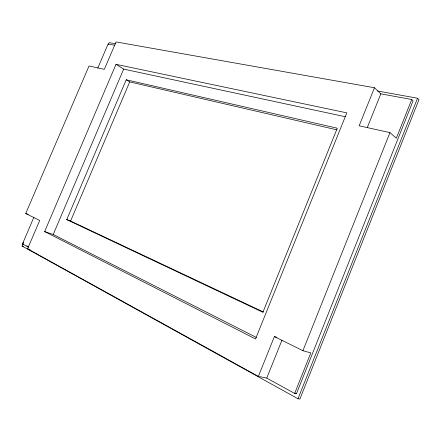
<?xml version="1.0" encoding="UTF-8"?>
<svg xmlns="http://www.w3.org/2000/svg" width="441" height="441" viewBox="0 0 441 441"><rect width="100%" height="100%" fill="white"/><g stroke="black" fill="none" stroke-linecap="round" stroke-linejoin="round"><path stroke-width="0.66" d="M294.665 393.438L310.817 352.888L302.923 350.711L274.379 336.588L258.371 376.393L27.59 248.801L39.712 220.45L25.716 213.521L89.038 65.979L104.324 69.364L116.06 41.923L374.453 87.748L380.826 93.85L411.745 99.501L413.074 100.851L296.446 393.769L294.665 393.438L266.739 378.097L258.371 376.393M411.745 99.501L396.321 138.231L389.965 132.62L359.156 125.795L374.453 87.748M23.671 242.252L22.05 246.045L297.989 398.747L417.55 98.227L377.562 91.017M302.923 350.711L389.965 132.62M266.739 378.097L281.959 340.176M367.314 127.521L380.826 93.85M44.64 231.569L255.532 338.947L346.824 112.857L116.011 64.325L44.64 231.569L53.223 234.491L123.656 69.105L345.452 116.76M66.751 219.612L126.214 79.777L337.288 128.215L262.913 312.278L66.751 219.612L70.604 221.024L263.47 312.013M70.604 221.024L129.704 81.905L337.029 129.886M28.478 247.208L22.48 243.912L33.935 217.159M97.797 68.046L108.078 44.045L114.82 45.274M108.343 44.535L109.153 42.639L115.933 43.863M297.989 398.747L299.891 399.077L418.95 99.683L417.55 98.227M274.379 336.588L276.871 337.304M27.59 248.801L30.071 249.567M22.05 246.045L23.566 246.519M22.48 243.912L23.742 244.308M25.716 213.521L28.141 214.381M53.223 234.491L256.414 337.47M26.785 245.83L27.992 246.491M295.238 393.107L296.446 393.769M126.214 79.777L129.704 81.905M116.011 64.325L123.656 69.105"/></g></svg>
